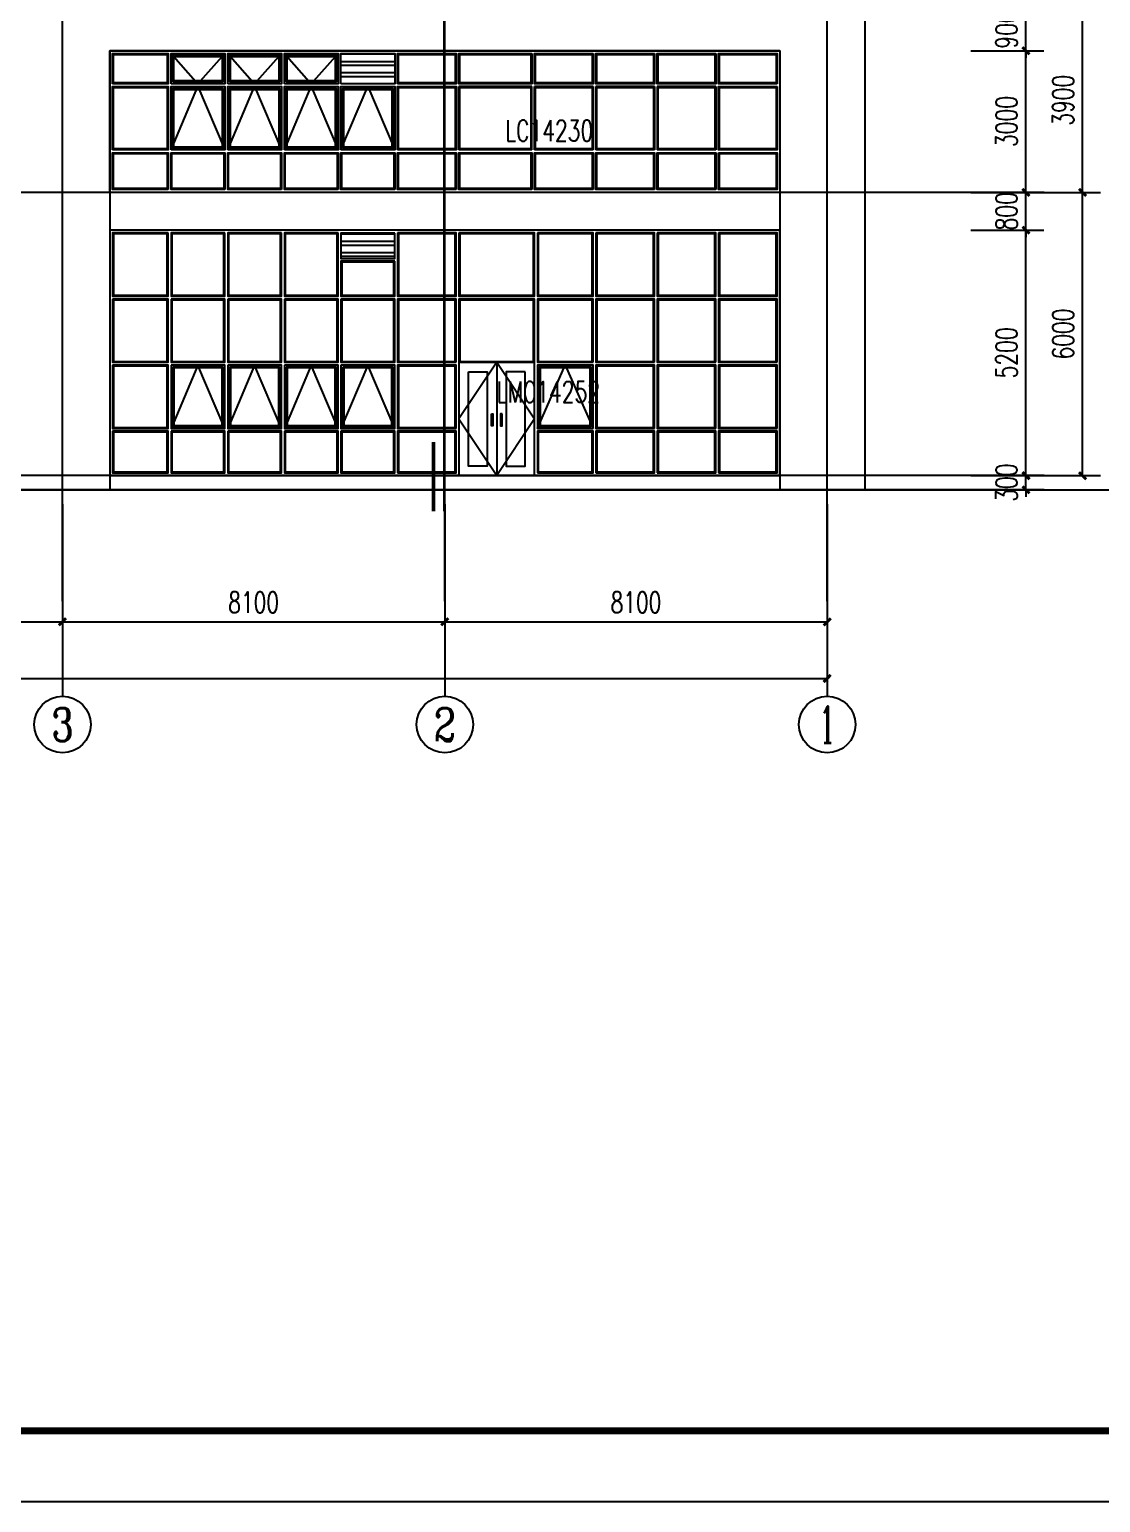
# Model space of a CAD drawing. Extents: x 1738711 to 2346805, y 1189731 to 2516152.
# Drawn here: x 2222672 to 2245363, y 1949090 to 1980289 of the extents above; entities that cross this region are included whole.
import ezdxf
from ezdxf.enums import TextEntityAlignment as Align

# ---------------------------------------------------------------- set-up
doc = ezdxf.new("R2010")
doc.units = 0
doc.header["$LTSCALE"] = 1000
doc.header["$MEASUREMENT"] = 0
doc.linetypes.add('复件 140224通州运河二期售楼部条件图_t3$0$X-ME SHAFT SH$0$X-B2$0$WATER_LINE', pattern=[0])
for name, color, linetype in [('2', 41, 'Continuous'), ('AXIS', 3, 'Continuous'), ('AXIS_TEXT', 7, 'Continuous'), ('DIM_IDEN', 3, 'Continuous'), ('DOTE', 1, 'Continuous'), ('PUB_DIM', 3, 'Continuous'), ('TK', 4, 'Continuous'), ('WINDOW', 144, 'Continuous'), ('WINDOW_TEXT', 7, 'Continuous'), ('切线', 35, 'Continuous'), ('看线', 8, 'Continuous')]:
    doc.layers.add(name, color=color, linetype=linetype)
doc.styles.add('_TCH_AXIS', font='COMPLEX', dxfattribs={"bigfont": 'GBCBIG'})
doc.styles.add('_TCH_DIM_T3', font='SIMPLEX', dxfattribs={"width": 0.705882, "bigfont": 'GBCBIG'})
doc.styles.add('_TCH_WINDOW', font='SIMPLEX', dxfattribs={"height": 3.5, "bigfont": 'GBCBIG'})
doc.styles.add('COMPLEX', font='COMPLEX')
doc.styles.add('宋体', font='SIMSUN.TTF', dxfattribs={"width": 0.75})
doc.dimstyles.new('_TCH_ARCH&&150', dxfattribs={"dimtxt": 446.25, "dimasz": 150, "dimexe": 375, "dimexo": 450, "dimgap": 189.375, "dimtad": 1, "dimdec": 0, "dimzin": 0, "dimdsep": 46, "dimtxsty": '_TCH_DIM_T3', "dimblk": 'ARCHTICK', "dimcen": 0.09, "dimclrt": 7, "dimazin": 2, "dimtfac": 1, "dimtdec": 0, "dimtix": 1, "dimtmove": 2, "dimatfit": 3, "dimfxl": 1, "dimtolj": 1, "dimtzin": 0, "dimarcsym": 0})

# ---------------------------------------------------------------- blocks, each defined once
blk = doc.blocks.new('hertaherherhre')
at = {"layer": '看线'}
h = blk.add_hatch(dxfattribs=at)
h.set_pattern_fill('ANSI32', color=256, scale=50, angle=135, style=0)
h.set_pattern_definition([(180, (0, 0), (-1e-14, -238.125), []), (180, (-79.38, 79.38), (-1e-14, -238.125), [])])
h.paths.add_polyline_path([(1960801, 1276018), (1960801, 1276658), (1961941, 1276658), (1961941, 1276018)])
at = {"layer": 'WINDOW', "linetype": '复件 140224通州运河二期售楼部条件图_t3$0$X-ME SHAFT SH$0$X-B2$0$WATER_LINE'}
for p, q in [((1963301, 1274618), (1963301, 1275958)), ((1964841, 1275958), (1963301, 1275958)), ((1964841, 1274618), (1964841, 1275958)), ((1966141, 1275958), (1964901, 1275958)), ((1964901, 1274618), (1964901, 1275958)), ((1966141, 1275958), (1966141, 1274618)), ((1967441, 1275958), (1966201, 1275958)), ((1966201, 1275958), (1966201, 1274618)), ((1967441, 1275958), (1967441, 1274618)), ((1968741, 1275958), (1967501, 1275958)), ((1967501, 1275958), (1967501, 1274618)), ((1968741, 1275958), (1968741, 1274618)), ((1964841, 1274618), (1963301, 1274618)), ((1966141, 1274618), (1964901, 1274618)), ((1967441, 1274618), (1966201, 1274618)), ((1968741, 1274618), (1967501, 1274618))]:
    blk.add_line(p, q, dxfattribs=at)
at = {"layer": 'WINDOW', "color": 4, "linetype": '复件 140224通州运河二期售楼部条件图_t3$0$X-ME SHAFT SH$0$X-B2$0$WATER_LINE'}
blk.add_lwpolyline([(1970101, 1273718), (1955901, 1273718), (1955901, 1276718), (1970101, 1276718)], close=True, dxfattribs=at)
at = {"layer": 'WINDOW', "linetype": '复件 140224通州运河二期售楼部条件图_t3$0$X-ME SHAFT SH$0$X-B2$0$WATER_LINE'}
for points in [[(1955961, 1276018), (1955961, 1276658), (1957141, 1276658), (1957141, 1276018), (1955961, 1276018)], [(1957201, 1276018), (1957201, 1276658), (1958341, 1276658), (1958341, 1276018), (1957201, 1276018)], [(1958401, 1276018), (1958401, 1276658), (1959541, 1276658), (1959541, 1276018), (1958401, 1276018)], [(1959601, 1276018), (1959601, 1276658), (1960741, 1276658), (1960741, 1276018), (1959601, 1276018)], [(1960801, 1276018), (1960801, 1276658), (1961941, 1276658), (1961941, 1276018), (1960801, 1276018)], [(1962001, 1276018), (1962001, 1276658), (1963241, 1276658), (1963241, 1276018), (1962001, 1276018)], [(1964841, 1276658), (1964841, 1276018), (1963301, 1276018), (1963301, 1276658), (1964841, 1276658)], [(1966141, 1276658), (1966141, 1276018), (1964901, 1276018), (1964901, 1276658), (1966141, 1276658)], [(1967441, 1276658), (1967441, 1276018), (1966201, 1276018), (1966201, 1276658), (1967441, 1276658)], [(1968741, 1276658), (1968741, 1276018), (1967501, 1276018), (1967501, 1276658), (1968741, 1276658)], [(1970041, 1276018), (1968801, 1276018), (1968801, 1276658), (1970041, 1276658), (1970041, 1276018)], [(1955961, 1274618), (1955961, 1275958), (1957141, 1275958), (1957141, 1274618), (1955961, 1274618)], [(1957201, 1274618), (1957201, 1275958), (1958341, 1275958), (1958341, 1274618), (1957201, 1274618)], [(1958401, 1274618), (1958401, 1275958), (1959541, 1275958), (1959541, 1274618), (1958401, 1274618)], [(1959601, 1274618), (1959601, 1275958), (1960741, 1275958), (1960741, 1274618), (1959601, 1274618)], [(1960801, 1274618), (1960801, 1275958), (1961941, 1275958), (1961941, 1274618), (1960801, 1274618)], [(1962001, 1274618), (1962001, 1275958), (1963241, 1275958), (1963241, 1274618), (1962001, 1274618)], [(1970041, 1275958), (1970041, 1274618), (1968801, 1274618), (1968801, 1275958), (1970041, 1275958)], [(1957141, 1273778), (1955961, 1273778), (1955961, 1274558), (1957141, 1274558), (1957141, 1273778)], [(1958341, 1273778), (1957201, 1273778), (1957201, 1274558), (1958341, 1274558), (1958341, 1273778)], [(1959541, 1273778), (1958401, 1273778), (1958401, 1274558), (1959541, 1274558), (1959541, 1273778)], [(1960741, 1273778), (1959601, 1273778), (1959601, 1274558), (1960741, 1274558), (1960741, 1273778)], [(1961941, 1273778), (1960801, 1273778), (1960801, 1274558), (1961941, 1274558), (1961941, 1273778)], [(1963241, 1273778), (1962001, 1273778), (1962001, 1274558), (1963241, 1274558), (1963241, 1273778)], [(1964841, 1273778), (1963301, 1273778), (1963301, 1274558), (1964841, 1274558), (1964841, 1273778)], [(1966141, 1273778), (1964901, 1273778), (1964901, 1274558), (1966141, 1274558), (1966141, 1273778)], [(1967441, 1273778), (1966201, 1273778), (1966201, 1274558), (1967441, 1274558), (1967441, 1273778)], [(1968741, 1273778), (1967501, 1273778), (1967501, 1274558), (1968741, 1274558), (1968741, 1273778)], [(1968801, 1274558), (1970041, 1274558), (1970041, 1273778), (1968801, 1273778), (1968801, 1274558)]]:
    blk.add_lwpolyline(points, dxfattribs=at)
for points in [[(1955981, 1276038), (1955981, 1276638), (1957121, 1276638), (1957121, 1276038)], [(1957241, 1276058), (1957241, 1276618), (1958301, 1276618), (1958301, 1276058)], [(1957261, 1276078), (1957261, 1276598), (1958281, 1276598), (1958281, 1276078)], [(1958441, 1276058), (1958441, 1276618), (1959501, 1276618), (1959501, 1276058)], [(1958461, 1276078), (1958461, 1276598), (1959481, 1276598), (1959481, 1276078)], [(1959641, 1276058), (1959641, 1276618), (1960701, 1276618), (1960701, 1276058)], [(1959661, 1276078), (1959661, 1276598), (1960681, 1276598), (1960681, 1276078)], [(1962021, 1276038), (1962021, 1276638), (1963221, 1276638), (1963221, 1276038)], [(1963321, 1276638), (1964821, 1276638), (1964821, 1276038), (1963321, 1276038)], [(1966121, 1276638), (1966121, 1276038), (1964921, 1276038), (1964921, 1276638)], [(1967421, 1276638), (1967421, 1276038), (1966221, 1276038), (1966221, 1276638)], [(1968721, 1276638), (1968721, 1276038), (1967521, 1276038), (1967521, 1276638)], [(1970021, 1276038), (1968821, 1276038), (1968821, 1276638), (1970021, 1276638)], [(1955981, 1274638), (1955981, 1275938), (1957121, 1275938), (1957121, 1274638)], [(1957241, 1274658), (1957241, 1275918), (1958301, 1275918), (1958301, 1274658)], [(1957261, 1274678), (1957261, 1275898), (1958281, 1275898), (1958281, 1274678)], [(1958441, 1274658), (1958441, 1275918), (1959501, 1275918), (1959501, 1274658)], [(1958461, 1274678), (1958461, 1275898), (1959481, 1275898), (1959481, 1274678)], [(1959641, 1274658), (1959641, 1275918), (1960701, 1275918), (1960701, 1274658)], [(1959661, 1274678), (1959661, 1275898), (1960681, 1275898), (1960681, 1274678)], [(1960841, 1274658), (1960841, 1275918), (1961901, 1275918), (1961901, 1274658)], [(1960861, 1274678), (1960861, 1275898), (1961881, 1275898), (1961881, 1274678)], [(1962021, 1274638), (1962021, 1275938), (1963221, 1275938), (1963221, 1274638)], [(1963321, 1275938), (1964821, 1275938), (1964821, 1274638), (1963321, 1274638)], [(1964921, 1275938), (1966121, 1275938), (1966121, 1274638), (1964921, 1274638)], [(1966221, 1275938), (1967421, 1275938), (1967421, 1274638), (1966221, 1274638)], [(1967521, 1275938), (1968721, 1275938), (1968721, 1274638), (1967521, 1274638)], [(1970021, 1275938), (1970021, 1274638), (1968821, 1274638), (1968821, 1275938)], [(1957121, 1273798), (1955981, 1273798), (1955981, 1274538), (1957121, 1274538)], [(1958321, 1273798), (1957221, 1273798), (1957221, 1274538), (1958321, 1274538)], [(1959521, 1273798), (1958421, 1273798), (1958421, 1274538), (1959521, 1274538)], [(1960721, 1273798), (1959621, 1273798), (1959621, 1274538), (1960721, 1274538)], [(1961921, 1273798), (1960821, 1273798), (1960821, 1274538), (1961921, 1274538)], [(1963221, 1273798), (1962021, 1273798), (1962021, 1274538), (1963221, 1274538)], [(1964821, 1273798), (1963321, 1273798), (1963321, 1274538), (1964821, 1274538)], [(1966121, 1273798), (1964921, 1273798), (1964921, 1274538), (1966121, 1274538)], [(1967421, 1273798), (1966221, 1273798), (1966221, 1274538), (1967421, 1274538)], [(1968721, 1273798), (1967521, 1273798), (1967521, 1274538), (1968721, 1274538)], [(1968821, 1274538), (1970021, 1274538), (1970021, 1273798), (1968821, 1273798)]]:
    blk.add_lwpolyline(points, close=True, dxfattribs=at)
at = {"layer": '看线'}
for points in [[(1957201, 1276658), (1957771, 1276018), (1958341, 1276658)], [(1958401, 1276658), (1958971, 1276018), (1959541, 1276658)], [(1959601, 1276658), (1960171, 1276018), (1960741, 1276658)], [(1957201, 1274618), (1957771, 1275958), (1958341, 1274618)], [(1958401, 1274618), (1958971, 1275958), (1959541, 1274618)], [(1959601, 1274618), (1960171, 1275958), (1960741, 1274618)], [(1960801, 1274618), (1961371, 1275958), (1961941, 1274618)]]:
    blk.add_lwpolyline(points, dxfattribs=at)
blk = doc.blocks.new('jntearhrehreh')
at = {"layer": '看线'}
h = blk.add_hatch(dxfattribs=at)
h.set_pattern_fill('ANSI32', color=256, scale=50, angle=135, style=0)
h.set_pattern_definition([(180, (0, 0), (-1e-14, -238.125), []), (180, (-79.38, 79.38), (-1e-14, -238.125), [])])
h.paths.add_polyline_path([(2008780, 1327050), (2007640, 1327050), (2007640, 1326514), (2008780, 1326514)])
at = {"layer": 'WINDOW', "linetype": '复件 140224通州运河二期售楼部条件图_t3$0$X-ME SHAFT SH$0$X-B2$0$WATER_LINE'}
blk.add_line((2010940, 1324314), (2010940, 1321914), dxfattribs=at)
at = {"layer": 'WINDOW', "color": 4, "linetype": '复件 140224通州运河二期售楼部条件图_t3$0$X-ME SHAFT SH$0$X-B2$0$WATER_LINE'}
blk.add_lwpolyline([(2016940, 1327114), (2002740, 1327114), (2002740, 1321914), (2016940, 1321914)], close=True, dxfattribs=at)
at = {"layer": 'WINDOW', "linetype": '复件 140224通州运河二期售楼部条件图_t3$0$X-ME SHAFT SH$0$X-B2$0$WATER_LINE'}
for points in [[(2003980, 1327054), (2002800, 1327054), (2002800, 1325714), (2003980, 1325714), (2003980, 1327054)], [(2005180, 1327054), (2004040, 1327054), (2004040, 1325714), (2005180, 1325714), (2005180, 1327054)], [(2006380, 1327054), (2005240, 1327054), (2005240, 1325714), (2006380, 1325714), (2006380, 1327054)], [(2007580, 1327054), (2006440, 1327054), (2006440, 1325714), (2007580, 1325714), (2007580, 1327054)], [(2008780, 1327050), (2007640, 1327050), (2007640, 1326514), (2008780, 1326514), (2008780, 1327050)], [(2008840, 1327054), (2008840, 1325714), (2010080, 1325714), (2010080, 1327054), (2008840, 1327054)], [(2010140, 1327054), (2010140, 1325714), (2011740, 1325714), (2011740, 1327054), (2010140, 1327054)], [(2011800, 1327054), (2011800, 1325714), (2012980, 1325714), (2012980, 1327054), (2011800, 1327054)], [(2013040, 1327054), (2013040, 1325714), (2014280, 1325714), (2014280, 1327054), (2013040, 1327054)], [(2014340, 1327054), (2014340, 1325714), (2015580, 1325714), (2015580, 1327054), (2014340, 1327054)], [(2015640, 1327054), (2015640, 1325714), (2016880, 1325714), (2016880, 1327054), (2015640, 1327054)], [(2008780, 1326454), (2007640, 1326454), (2007640, 1325714), (2008780, 1325714), (2008780, 1326454)], [(2002800, 1325654), (2002800, 1324314), (2003980, 1324314), (2003980, 1325654), (2002800, 1325654)], [(2004040, 1325654), (2004040, 1324314), (2005180, 1324314), (2005180, 1325654), (2004040, 1325654)], [(2005240, 1325654), (2005240, 1324314), (2006380, 1324314), (2006380, 1325654), (2005240, 1325654)], [(2006440, 1325654), (2006440, 1324314), (2007580, 1324314), (2007580, 1325654), (2006440, 1325654)], [(2007640, 1325654), (2007640, 1324314), (2008780, 1324314), (2008780, 1325654), (2007640, 1325654)], [(2010080, 1324314), (2010080, 1325654), (2008840, 1325654), (2008840, 1324314), (2010080, 1324314)], [(2011740, 1324314), (2011740, 1325654), (2010140, 1325654), (2010140, 1324314), (2011740, 1324314)], [(2012980, 1324314), (2012980, 1325654), (2011800, 1325654), (2011800, 1324314), (2012980, 1324314)], [(2014280, 1324314), (2014280, 1325654), (2013040, 1325654), (2013040, 1324314), (2014280, 1324314)], [(2015580, 1324314), (2015580, 1325654), (2014340, 1325654), (2014340, 1324314), (2015580, 1324314)], [(2016880, 1324314), (2016880, 1325654), (2015640, 1325654), (2015640, 1324314), (2016880, 1324314)], [(2002800, 1324254), (2002800, 1322914), (2003980, 1322914), (2003980, 1324254), (2002800, 1324254)], [(2004040, 1324254), (2004040, 1322914), (2005180, 1322914), (2005180, 1324254), (2004040, 1324254)], [(2005240, 1324254), (2005240, 1322914), (2006380, 1322914), (2006380, 1324254), (2005240, 1324254)], [(2006440, 1324254), (2006440, 1322914), (2007580, 1322914), (2007580, 1324254), (2006440, 1324254)], [(2007640, 1324254), (2007640, 1322914), (2008780, 1322914), (2008780, 1324254), (2007640, 1324254)], [(2010080, 1322914), (2010080, 1324254), (2008840, 1324254), (2008840, 1322914), (2010080, 1322914)], [(2012980, 1322914), (2012980, 1324254), (2011800, 1324254), (2011800, 1322914), (2012980, 1322914)], [(2014280, 1322914), (2014280, 1324254), (2013040, 1324254), (2013040, 1322914), (2014280, 1322914)], [(2015580, 1322914), (2015580, 1324254), (2014340, 1324254), (2014340, 1322914), (2015580, 1322914)], [(2016880, 1322914), (2016880, 1324254), (2015640, 1324254), (2015640, 1322914), (2016880, 1322914)], [(2002800, 1322854), (2002800, 1321974), (2003980, 1321974), (2003980, 1322854), (2002800, 1322854)], [(2004040, 1322854), (2004040, 1321974), (2005180, 1321974), (2005180, 1322854), (2004040, 1322854)], [(2005240, 1322854), (2005240, 1321974), (2006380, 1321974), (2006380, 1322854), (2005240, 1322854)], [(2006440, 1322854), (2006440, 1321974), (2007580, 1321974), (2007580, 1322854), (2006440, 1322854)], [(2007640, 1322854), (2007640, 1321974), (2008780, 1321974), (2008780, 1322854), (2007640, 1322854)], [(2008840, 1321974), (2010080, 1321974), (2010080, 1322854), (2008840, 1322854), (2008840, 1321974)], [(2011800, 1321974), (2012980, 1321974), (2012980, 1322854), (2011800, 1322854), (2011800, 1321974)], [(2013040, 1321974), (2014280, 1321974), (2014280, 1322854), (2013040, 1322854), (2013040, 1321974)], [(2014340, 1321974), (2015580, 1321974), (2015580, 1322854), (2014340, 1322854), (2014340, 1321974)], [(2015640, 1321974), (2016880, 1321974), (2016880, 1322854), (2015640, 1322854), (2015640, 1321974)]]:
    blk.add_lwpolyline(points, dxfattribs=at)
for points in [[(2003960, 1327034), (2002820, 1327034), (2002820, 1325734), (2003960, 1325734)], [(2005160, 1327034), (2004060, 1327034), (2004060, 1325734), (2005160, 1325734)], [(2006360, 1327034), (2005260, 1327034), (2005260, 1325734), (2006360, 1325734)], [(2007560, 1327034), (2006460, 1327034), (2006460, 1325734), (2007560, 1325734)], [(2008860, 1327034), (2008860, 1325734), (2010060, 1325734), (2010060, 1327034)], [(2010160, 1327034), (2010160, 1325734), (2011720, 1325734), (2011720, 1327034)], [(2011820, 1327034), (2011820, 1325734), (2012960, 1325734), (2012960, 1327034)], [(2013060, 1327034), (2013060, 1325734), (2014260, 1325734), (2014260, 1327034)], [(2014360, 1327034), (2014360, 1325734), (2015560, 1325734), (2015560, 1327034)], [(2015660, 1327034), (2015660, 1325734), (2016860, 1325734), (2016860, 1327034)], [(2008760, 1326434), (2007660, 1326434), (2007660, 1325734), (2008760, 1325734)], [(2002820, 1325634), (2002820, 1324334), (2003960, 1324334), (2003960, 1325634)], [(2004060, 1325634), (2004060, 1324334), (2005160, 1324334), (2005160, 1325634)], [(2005260, 1325634), (2005260, 1324334), (2006360, 1324334), (2006360, 1325634)], [(2006460, 1325634), (2006460, 1324334), (2007560, 1324334), (2007560, 1325634)], [(2007660, 1325634), (2007660, 1324334), (2008760, 1324334), (2008760, 1325634)], [(2010060, 1324334), (2010060, 1325634), (2008860, 1325634), (2008860, 1324334)], [(2011720, 1324334), (2011720, 1325634), (2010160, 1325634), (2010160, 1324334)], [(2012960, 1324334), (2012960, 1325634), (2011820, 1325634), (2011820, 1324334)], [(2014260, 1324334), (2014260, 1325634), (2013060, 1325634), (2013060, 1324334)], [(2015560, 1324334), (2015560, 1325634), (2014360, 1325634), (2014360, 1324334)], [(2016860, 1324334), (2016860, 1325634), (2015660, 1325634), (2015660, 1324334)], [(2002820, 1324234), (2002820, 1322934), (2003960, 1322934), (2003960, 1324234)], [(2004080, 1324214), (2004080, 1322954), (2005140, 1322954), (2005140, 1324214)], [(2004100, 1324194), (2004100, 1322974), (2005120, 1322974), (2005120, 1324194)], [(2005280, 1324214), (2005280, 1322954), (2006340, 1322954), (2006340, 1324214)], [(2005300, 1324194), (2005300, 1322974), (2006320, 1322974), (2006320, 1324194)], [(2006480, 1324214), (2006480, 1322954), (2007540, 1322954), (2007540, 1324214)], [(2006500, 1324194), (2006500, 1322974), (2007520, 1322974), (2007520, 1324194)], [(2007680, 1324214), (2007680, 1322954), (2008740, 1322954), (2008740, 1324214)], [(2007700, 1324194), (2007700, 1322974), (2008720, 1322974), (2008720, 1324194)], [(2010060, 1322934), (2010060, 1324234), (2008860, 1324234), (2008860, 1322934)], [(2010140, 1321914), (2011740, 1321914), (2011740, 1324314), (2010140, 1324314)], [(2010340, 1324114), (2010740, 1324114), (2010740, 1322114), (2010340, 1322114)], [(2011540, 1324114), (2011140, 1324114), (2011140, 1322114), (2011540, 1322114)], [(2012940, 1322954), (2012940, 1324214), (2011840, 1324214), (2011840, 1322954)], [(2012920, 1322974), (2012920, 1324194), (2011860, 1324194), (2011860, 1322974)], [(2014260, 1322934), (2014260, 1324234), (2013060, 1324234), (2013060, 1322934)], [(2015560, 1322934), (2015560, 1324234), (2014360, 1324234), (2014360, 1322934)], [(2016860, 1322934), (2016860, 1324234), (2015660, 1324234), (2015660, 1322934)], [(2002820, 1322834), (2002820, 1321994), (2003960, 1321994), (2003960, 1322834)], [(2004060, 1322834), (2004060, 1321994), (2005160, 1321994), (2005160, 1322834)], [(2005260, 1322834), (2005260, 1321994), (2006360, 1321994), (2006360, 1322834)], [(2006460, 1322834), (2006460, 1321994), (2007560, 1321994), (2007560, 1322834)], [(2007660, 1322834), (2007660, 1321994), (2008760, 1321994), (2008760, 1322834)], [(2008860, 1321994), (2010060, 1321994), (2010060, 1322834), (2008860, 1322834)], [(2011820, 1321994), (2012960, 1321994), (2012960, 1322834), (2011820, 1322834)], [(2013060, 1321994), (2014260, 1321994), (2014260, 1322834), (2013060, 1322834)], [(2014360, 1321994), (2015560, 1321994), (2015560, 1322834), (2014360, 1322834)], [(2015660, 1321994), (2016860, 1321994), (2016860, 1322834), (2015660, 1322834)]]:
    blk.add_lwpolyline(points, close=True, dxfattribs=at)
at = {"layer": '看线'}
for points in [[(2005180, 1322914), (2004610, 1324254), (2004040, 1322914)], [(2006380, 1322914), (2005810, 1324254), (2005240, 1322914)], [(2007580, 1322914), (2007010, 1324254), (2006440, 1322914)], [(2008780, 1322914), (2008210, 1324254), (2007640, 1322914)], [(2010940, 1324314), (2010140, 1323114), (2010940, 1321914)], [(2010940, 1324314), (2011740, 1323114), (2010940, 1321914)], [(2011800, 1322914), (2012390, 1324254), (2012980, 1322914)]]:
    blk.add_lwpolyline(points, dxfattribs=at)
for points in [[(2010827, 1323225), (2010859, 1323225), (2010859, 1322968), (2010827, 1322968)], [(2011053, 1323225), (2011021, 1323225), (2011021, 1322968), (2011053, 1322968)]]:
    blk.add_lwpolyline(points, close=True, dxfattribs=at)
blk = doc.blocks.new('hjashrtahreahe')
at = {"layer": 'TK', "color": 7, "const_width": 25}
blk.add_lwpolyline([(0, 59400), (84100, 59400), (84100, 0), (0, 0)], close=True, dxfattribs=at)
at = {"layer": 'TK', "color": 3, "const_width": 100}
blk.add_lwpolyline([(2500, 1000), (2500, 58400), (83100, 58400), (83100, 1000)], close=True, dxfattribs=at)
at = {"layer": 'TK', "style": '宋体', "width": 0.75}
for tag, height, p in [('项目负责人', 350, (6003, 57089)), ('专业负责人', 350, (6003, 56224)), ('设计人', 350, (6003, 55419)), ('版号1', 250, (77304, 22193)), ('时间1', 250, (82405, 22193)), ('版号2', 250, (77304, 21593)), ('时间2', 250, (82405, 21593)), ('版号3', 250, (77304, 20993)), ('时间3', 250, (82405, 20993)), ('建筑会签', 0.0001, (78978, 2403)), ('电气会签', 0.0001, (82128, 2403)), ('结构会签', 0.0001, (78978, 1803)), ('暖通会签', 0.0001, (82128, 1803)), ('给排水会签', 0.0001, (78978, 1250)), ('智能化会签', 0.0001, (82128, 1250))]:
    blk.add_attdef(tag, text='', height=height, dxfattribs=at).set_placement(p, align=Align.CENTER)
for tag, p in [('合作设计单位', (80816, 48986)), ('版号说明1', (79854, 22318)), ('版号说明2', (79854, 21718)), ('版号说明3', (79854, 21118)), ('浙江绿储科技有限公司', (80545, 16036)), ('百兆瓦级集中式熔盐储能关键', (80545, 14953)), ('设备研发及制造基地项目', (80545, 14603)), ('1#研发楼', (80545, 13636)), ('图名', (80545, 12436)), ('工程编号', (78978, 11461)), ('子项编号', (82128, 11461)), ('建筑', (78978, 10711)), ('图号', (82128, 10711)), ('施工图', (78978, 9961)), ('2023.03', (82128, 9961)), ('审定', (79353, 8461)), ('审核', (79353, 7711)), ('工程负责', (79353, 6961)), ('专业负责', (79353, 6211)), ('设计', (79353, 5461)), ('制图', (79353, 4711)), ('校对', (79353, 3961))]:
    blk.add_attdef(tag, text='', height=250, dxfattribs=at).set_placement(p, align=Align.MIDDLE_CENTER)
blk = doc.blocks.new('_ArchTick')
at = {"color": 0, "linetype": 'ByBlock', "const_width": 0.4}
blk.add_lwpolyline([(-0.5, -0.5), (0.5, 0.5)], dxfattribs=at)
blk = doc.blocks.new('*D3116')
at = {"layer": 'Defpoints', "color": 0, "transparency": 16777216}
for p in [(2242164, 1970839), (2243784, 1970839), (2242164, 1970539)]:
    blk.add_point(p, dxfattribs=at)
at = {"layer": 'PUB_DIM', "color": 0, "lineweight": -2, "transparency": 16777216}
for p, q in [((2242614, 1970839), (2244159, 1970839)), ((2243784, 1970839), (2243784, 1970989)), ((2243784, 1970539), (2243784, 1970839)), ((2242614, 1970539), (2244159, 1970539)), ((2243784, 1970539), (2243784, 1970389))]:
    blk.add_line(p, q, dxfattribs=at)
at = {"layer": 'PUB_DIM', "color": 0, "lineweight": -2, "transparency": 16777216, "xscale": 150, "yscale": 150, "zscale": 150}
for p, rotation in [((2243784, 1970839), 270), ((2243784, 1970539), 90)]:
    blk.add_blockref('_ArchTick', p, dxfattribs=dict(at, rotation=rotation))
at = {"layer": 'PUB_DIM', "color": 7, "transparency": 16777216, "insert": (2243371, 1970689), "char_height": 446.2, "attachment_point": 5, "rotation": 90, "style": '_TCH_DIM_T3'}
blk.add_mtext('\\A1;300', dxfattribs=at)
blk = doc.blocks.new('*D3117')
at = {"layer": 'Defpoints', "color": 0, "transparency": 16777216}
for p in [(2242164, 1976039), (2243784, 1976039), (2242164, 1970839)]:
    blk.add_point(p, dxfattribs=at)
at = {"layer": 'PUB_DIM', "color": 0, "lineweight": -2, "transparency": 16777216}
for p, q in [((2242614, 1976039), (2244159, 1976039)), ((2243784, 1970839), (2243784, 1976039)), ((2242614, 1970839), (2244159, 1970839))]:
    blk.add_line(p, q, dxfattribs=at)
at = {"layer": 'PUB_DIM', "color": 0, "lineweight": -2, "transparency": 16777216, "xscale": 150, "yscale": 150, "zscale": 150}
for p, rotation in [((2243784, 1976039), 90), ((2243784, 1970839), 270)]:
    blk.add_blockref('_ArchTick', p, dxfattribs=dict(at, rotation=rotation))
at = {"layer": 'PUB_DIM', "color": 7, "transparency": 16777216, "insert": (2243371, 1973439), "char_height": 446.2, "attachment_point": 5, "rotation": 90, "style": '_TCH_DIM_T3'}
blk.add_mtext('\\A1;5200', dxfattribs=at)
blk = doc.blocks.new('*D3118')
at = {"layer": 'Defpoints', "color": 0, "transparency": 16777216}
for p in [(2242164, 1976839), (2243784, 1976839), (2242164, 1976039)]:
    blk.add_point(p, dxfattribs=at)
at = {"layer": 'PUB_DIM', "color": 0, "lineweight": -2, "transparency": 16777216}
for p, q in [((2242614, 1976839), (2244159, 1976839)), ((2243784, 1976839), (2243784, 1976989)), ((2243784, 1976039), (2243784, 1976839)), ((2242614, 1976039), (2244159, 1976039)), ((2243784, 1976039), (2243784, 1975889))]:
    blk.add_line(p, q, dxfattribs=at)
at = {"layer": 'PUB_DIM', "color": 0, "lineweight": -2, "transparency": 16777216, "xscale": 150, "yscale": 150, "zscale": 150}
for p, rotation in [((2243784, 1976839), 270), ((2243784, 1976039), 90)]:
    blk.add_blockref('_ArchTick', p, dxfattribs=dict(at, rotation=rotation))
at = {"layer": 'PUB_DIM', "color": 7, "transparency": 16777216, "insert": (2243371, 1976439), "char_height": 446.2, "attachment_point": 5, "rotation": 90, "style": '_TCH_DIM_T3'}
blk.add_mtext('\\A1;800', dxfattribs=at)
blk = doc.blocks.new('*D3119')
at = {"layer": 'Defpoints', "color": 0, "transparency": 16777216}
for p in [(2242164, 1979839), (2243784, 1979839), (2242164, 1976839)]:
    blk.add_point(p, dxfattribs=at)
at = {"layer": 'PUB_DIM', "color": 0, "lineweight": -2, "transparency": 16777216}
for p, q in [((2242614, 1979839), (2244159, 1979839)), ((2243784, 1976839), (2243784, 1979839)), ((2242614, 1976839), (2244159, 1976839))]:
    blk.add_line(p, q, dxfattribs=at)
at = {"layer": 'PUB_DIM', "color": 0, "lineweight": -2, "transparency": 16777216, "xscale": 150, "yscale": 150, "zscale": 150}
for p, rotation in [((2243784, 1979839), 90), ((2243784, 1976839), 270)]:
    blk.add_blockref('_ArchTick', p, dxfattribs=dict(at, rotation=rotation))
at = {"layer": 'PUB_DIM', "color": 7, "transparency": 16777216, "insert": (2243371, 1978339), "char_height": 446.2, "attachment_point": 5, "rotation": 90, "style": '_TCH_DIM_T3'}
blk.add_mtext('\\A1;3000', dxfattribs=at)
blk = doc.blocks.new('*D3120')
at = {"layer": 'Defpoints', "color": 0, "transparency": 16777216}
for p in [(2242164, 1980739), (2243784, 1980739), (2242164, 1979839)]:
    blk.add_point(p, dxfattribs=at)
at = {"layer": 'PUB_DIM', "color": 0, "lineweight": -2, "transparency": 16777216}
for p, q in [((2243784, 1980739), (2243784, 1980889)), ((2242614, 1980739), (2244159, 1980739)), ((2243784, 1979839), (2243784, 1980739)), ((2242614, 1979839), (2244159, 1979839)), ((2243784, 1979839), (2243784, 1979689))]:
    blk.add_line(p, q, dxfattribs=at)
at = {"layer": 'PUB_DIM', "color": 0, "lineweight": -2, "transparency": 16777216, "xscale": 150, "yscale": 150, "zscale": 150}
for p, rotation in [((2243784, 1980739), 270), ((2243784, 1979839), 90)]:
    blk.add_blockref('_ArchTick', p, dxfattribs=dict(at, rotation=rotation))
at = {"layer": 'PUB_DIM', "color": 7, "transparency": 16777216, "insert": (2243371, 1980289), "char_height": 446.2, "attachment_point": 5, "rotation": 90, "style": '_TCH_DIM_T3'}
blk.add_mtext('\\A1;900', dxfattribs=at)
blk = doc.blocks.new('*D3526')
at = {"layer": 'Defpoints', "color": 0, "transparency": 16777216}
for p in [(2243364, 1976839), (2244984, 1976839), (2243364, 1970839)]:
    blk.add_point(p, dxfattribs=at)
at = {"layer": 'PUB_DIM', "color": 0, "lineweight": -2, "transparency": 16777216}
for p, q in [((2243814, 1976839), (2245359, 1976839)), ((2244984, 1970839), (2244984, 1976839)), ((2243814, 1970839), (2245359, 1970839))]:
    blk.add_line(p, q, dxfattribs=at)
at = {"layer": 'PUB_DIM', "color": 0, "lineweight": -2, "transparency": 16777216, "xscale": 150, "yscale": 150, "zscale": 150}
for p, rotation in [((2244984, 1976839), 90), ((2244984, 1970839), 270)]:
    blk.add_blockref('_ArchTick', p, dxfattribs=dict(at, rotation=rotation))
at = {"layer": 'PUB_DIM', "color": 7, "transparency": 16777216, "insert": (2244571, 1973839), "char_height": 446.2, "attachment_point": 5, "rotation": 90, "style": '_TCH_DIM_T3'}
blk.add_mtext('\\A1;6000', dxfattribs=at)
blk = doc.blocks.new('*D3527')
at = {"layer": 'Defpoints', "color": 0, "transparency": 16777216}
for p in [(2243364, 1980739), (2244984, 1980739), (2243364, 1976839)]:
    blk.add_point(p, dxfattribs=at)
at = {"layer": 'PUB_DIM', "color": 0, "lineweight": -2, "transparency": 16777216}
for p, q in [((2243814, 1980739), (2245359, 1980739)), ((2244984, 1976839), (2244984, 1980739)), ((2243814, 1976839), (2245359, 1976839))]:
    blk.add_line(p, q, dxfattribs=at)
at = {"layer": 'PUB_DIM', "color": 0, "lineweight": -2, "transparency": 16777216, "xscale": 150, "yscale": 150, "zscale": 150}
for p, rotation in [((2244984, 1980739), 90), ((2244984, 1976839), 270)]:
    blk.add_blockref('_ArchTick', p, dxfattribs=dict(at, rotation=rotation))
at = {"layer": 'PUB_DIM', "color": 7, "transparency": 16777216, "insert": (2244571, 1978789), "char_height": 446.2, "attachment_point": 5, "rotation": 90, "style": '_TCH_DIM_T3'}
blk.add_mtext('\\A1;3900', dxfattribs=at)
blk = doc.blocks.new('*D3538')
at = {"layer": 'Defpoints', "color": 0, "transparency": 16777216}
for p in [(2242164, 2018839), (2246184, 2018839), (2242164, 1970539)]:
    blk.add_point(p, dxfattribs=at)
at = {"layer": 'PUB_DIM', "color": 0, "lineweight": -2, "transparency": 16777216}
for p, q in [((2242614, 2018839), (2246559, 2018839)), ((2246184, 1970539), (2246184, 2018839)), ((2242614, 1970539), (2246559, 1970539))]:
    blk.add_line(p, q, dxfattribs=at)
at = {"layer": 'PUB_DIM', "color": 0, "lineweight": -2, "transparency": 16777216, "xscale": 150, "yscale": 150, "zscale": 150}
for p, rotation in [((2246184, 2018839), 90), ((2246184, 1970539), 270)]:
    blk.add_blockref('_ArchTick', p, dxfattribs=dict(at, rotation=rotation))
at = {"layer": 'PUB_DIM', "color": 7, "transparency": 16777216, "insert": (2245771, 1994689), "char_height": 446.2, "attachment_point": 5, "rotation": 90, "style": '_TCH_DIM_T3'}
blk.add_mtext('\\A1;48300', dxfattribs=at)
blk = doc.blocks.new('*D3552')
at = {"layer": 'AXIS', "color": 0, "lineweight": -2, "transparency": 16777216}
for p, q in [((2231472, 1970089), (2231472, 1967368)), ((2239572, 1970089), (2239572, 1967368)), ((2231472, 1967743), (2239572, 1967743))]:
    blk.add_line(p, q, dxfattribs=at)
at = {"layer": 'Defpoints', "color": 0, "transparency": 16777216}
for p in [(2231472, 1970539), (2239572, 1970539), (2239572, 1967743)]:
    blk.add_point(p, dxfattribs=at)
at = {"layer": 'AXIS', "color": 0, "lineweight": -2, "transparency": 16777216, "xscale": 150, "yscale": 150, "zscale": 150, "rotation": 180}
blk.add_blockref('_ArchTick', (2231472, 1967743), dxfattribs=at)
at = {"layer": 'AXIS', "color": 0, "lineweight": -2, "transparency": 16777216, "xscale": 150, "yscale": 150, "zscale": 150}
blk.add_blockref('_ArchTick', (2239572, 1967743), dxfattribs=at)
at = {"layer": 'AXIS', "color": 7, "transparency": 16777216, "insert": (2235522, 1968155), "char_height": 446.2, "attachment_point": 5, "style": '_TCH_DIM_T3'}
blk.add_mtext('\\A1;8100', dxfattribs=at)
blk = doc.blocks.new('*D3553')
at = {"layer": 'AXIS', "color": 0, "lineweight": -2, "transparency": 16777216}
for p, q in [((2223372, 1970089), (2223372, 1967368)), ((2231472, 1970089), (2231472, 1967368)), ((2223372, 1967743), (2231472, 1967743))]:
    blk.add_line(p, q, dxfattribs=at)
at = {"layer": 'Defpoints', "color": 0, "transparency": 16777216}
for p in [(2223372, 1970539), (2231472, 1970539), (2231472, 1967743)]:
    blk.add_point(p, dxfattribs=at)
at = {"layer": 'AXIS', "color": 0, "lineweight": -2, "transparency": 16777216, "xscale": 150, "yscale": 150, "zscale": 150, "rotation": 180}
blk.add_blockref('_ArchTick', (2223372, 1967743), dxfattribs=at)
at = {"layer": 'AXIS', "color": 0, "lineweight": -2, "transparency": 16777216, "xscale": 150, "yscale": 150, "zscale": 150}
blk.add_blockref('_ArchTick', (2231472, 1967743), dxfattribs=at)
at = {"layer": 'AXIS', "color": 7, "transparency": 16777216, "insert": (2227422, 1968155), "char_height": 446.2, "attachment_point": 5, "style": '_TCH_DIM_T3'}
blk.add_mtext('\\A1;8100', dxfattribs=at)
blk = doc.blocks.new('*D3554')
at = {"layer": 'AXIS', "color": 0, "lineweight": -2, "transparency": 16777216}
for p, q in [((2218872, 1970089), (2218872, 1967368)), ((2223372, 1970089), (2223372, 1967368)), ((2218872, 1967743), (2223372, 1967743))]:
    blk.add_line(p, q, dxfattribs=at)
at = {"layer": 'Defpoints', "color": 0, "transparency": 16777216}
for p in [(2218872, 1970539), (2223372, 1970539), (2223372, 1967743)]:
    blk.add_point(p, dxfattribs=at)
at = {"layer": 'AXIS', "color": 0, "lineweight": -2, "transparency": 16777216, "xscale": 150, "yscale": 150, "zscale": 150, "rotation": 180}
blk.add_blockref('_ArchTick', (2218872, 1967743), dxfattribs=at)
at = {"layer": 'AXIS', "color": 0, "lineweight": -2, "transparency": 16777216, "xscale": 150, "yscale": 150, "zscale": 150}
blk.add_blockref('_ArchTick', (2223372, 1967743), dxfattribs=at)
at = {"layer": 'AXIS', "color": 7, "transparency": 16777216, "insert": (2221122, 1968155), "char_height": 446.2, "attachment_point": 5, "style": '_TCH_DIM_T3'}
blk.add_mtext('\\A1;4500', dxfattribs=at)
blk = doc.blocks.new('*D3562')
at = {"layer": 'AXIS', "color": 0, "lineweight": -2, "transparency": 16777216}
for p, q in [((2162172, 1970089), (2162172, 1966168)), ((2239572, 1970089), (2239572, 1966168)), ((2162172, 1966543), (2239572, 1966543))]:
    blk.add_line(p, q, dxfattribs=at)
at = {"layer": 'Defpoints', "color": 0, "transparency": 16777216}
for p in [(2162172, 1970539), (2239572, 1970539), (2239572, 1966543)]:
    blk.add_point(p, dxfattribs=at)
at = {"layer": 'AXIS', "color": 0, "lineweight": -2, "transparency": 16777216, "xscale": 150, "yscale": 150, "zscale": 150, "rotation": 180}
blk.add_blockref('_ArchTick', (2162172, 1966543), dxfattribs=at)
at = {"layer": 'AXIS', "color": 0, "lineweight": -2, "transparency": 16777216, "xscale": 150, "yscale": 150, "zscale": 150}
blk.add_blockref('_ArchTick', (2239572, 1966543), dxfattribs=at)
at = {"layer": 'AXIS', "color": 7, "transparency": 16777216, "insert": (2200872, 1966955), "char_height": 446.2, "attachment_point": 5, "style": '_TCH_DIM_T3'}
blk.add_mtext('\\A1;77400', dxfattribs=at)
blk = doc.blocks.new('_AXISO')
blk.add_circle((0, 0), 0.5)
at = {"layer": 'AXIS_TEXT', "style": 'COMPLEX', "width": 1.041667}
blk.add_attdef('A', text='', height=0.56, dxfattribs=at).set_placement((-0.25, -0.28), (0.25, -0.28), align=Align.FIT)

msp = doc.modelspace()

# ---------------------------------------------------------------- linework, layer by layer
at = {"layer": '2'}
for p, q in [((2240371.9, 1981639.1), (2240371.9, 1970539.1)), ((2238571.9, 1979839.1), (2224372.3, 1979839.1)), ((2224372.3, 1979839.1), (2224372.3, 1970539.1)), ((2238571.9, 1979839.1), (2238571.9, 1970539.1))]:
    msp.add_line(p, q, dxfattribs=at)
at = {"layer": 'AXIS'}
for p, q in [((2223372.3, 1970232.9), (2223372.3, 1966168)), ((2231472.3, 1970232.9), (2231472.3, 1966168)), ((2239572.3, 1970232.9), (2239572.3, 1966168))]:
    msp.add_line(p, q, dxfattribs=at)
at = {"layer": 'DIM_IDEN'}
msp.add_line((2231458, 1970085.3), (2231458, 1986189.7), dxfattribs=at)
at = {"layer": 'DIM_IDEN', "const_width": 75}
msp.add_lwpolyline([(2231233, 1970085.3), (2231233, 1971555.3)], dxfattribs=at)
at = {"layer": 'DOTE'}
for p, q in [((2223372.3, 1968178.7), (2223372.3, 2018839.1)), ((2231472.3, 1968178.7), (2231472.3, 2018839.1)), ((2239572.3, 1968178.7), (2239572.3, 2018839.1)), ((2244168, 1976839.1), (2158035.7, 1976839.1)), ((2244168, 1970839.1), (2158035.7, 1970839.1)), ((2244168, 1970539.1), (2158035.7, 1970539.1))]:
    msp.add_line(p, q, dxfattribs=at)
at = {"layer": '切线', "const_width": 50}
msp.add_lwpolyline([(2158035.7, 1970539.1), (2244168, 1970539.1)], dxfattribs=at)

# ---------------------------------------------------------------- block references
at = {"xscale": 1.5, "yscale": 1.5, "zscale": 1.5}
msp.add_blockref('hjashrtahreahe', (2137913.5, 1949109.1), dxfattribs=at)
for name, p in [('hertaherherhre', (268471.2, 703120.8)), ('jntearhrehreh', (221632.1, 648925.2))]:
    msp.add_blockref(name, p)
at = {"layer": 'AXIS'}
ref = msp.add_blockref('_AXISO', (2223372.3, 1965568), dxfattribs=dict(at, xscale=1200, yscale=1200, zscale=1200))
ref.add_attrib('A', '3', dxfattribs={"layer": 'AXIS_TEXT', "ltscale": 0.5, "height": 698.9, "style": '_TCH_AXIS'}).set_placement((2223139.3, 1965218.5), (2223605.2, 1965218.5), align=Align.FIT)
ref = msp.add_blockref('_AXISO', (2231472.3, 1965568), dxfattribs=dict(at, xscale=1200, yscale=1200, zscale=1200))
ref.add_attrib('A', '2', dxfattribs={"layer": 'AXIS_TEXT', "ltscale": 0.5, "height": 698.9, "style": '_TCH_AXIS'}).set_placement((2231239.3, 1965218.5), (2231705.2, 1965218.5), align=Align.FIT)
ref = msp.add_blockref('_AXISO', (2239572.3, 1965568), dxfattribs=dict(at, xscale=1200, yscale=1200, zscale=1200))
ref.add_attrib('A', '1', dxfattribs={"layer": 'AXIS_TEXT', "ltscale": 0.5, "height": 772.1, "style": '_TCH_AXIS'}).set_placement((2239406.8, 1965181.9), (2239737.7, 1965181.9), align=Align.FIT)

# ---------------------------------------------------------------- texts
at = {"layer": 'WINDOW_TEXT', "style": '_TCH_WINDOW', "width": 0.705882}
for s, p in [('LC14230', (2232752.3, 1977924.4)), ('LMC14252', (2232572.3, 1972389.8))]:
    msp.add_text(s, height=446.25, rotation=0, dxfattribs=at).set_placement(p)

# ---------------------------------------------------------------- dimensions: what is measured, and where the dimension line sits
at = {"layer": 'AXIS'}
for p1, p2, distance, picture, middle in [((2162172.3, 1970539.1), (2239572.3, 1970539.1), -3996.1, '*D3562', (2200872.3, 1966955.5)), ((2218872.3, 1970539.1), (2223372.3, 1970539.1), -2796.1, '*D3554', (2221122.3, 1968155.5)), ((2223372.3, 1970539.1), (2231472.3, 1970539.1), -2796.1, '*D3553', (2227422.3, 1968155.5)), ((2231472.3, 1970539.1), (2239572.3, 1970539.1), -2796.1, '*D3552', (2235522.3, 1968155.5))]:
    dim = msp.add_aligned_dim(p1=p1, p2=p2, distance=distance, dimstyle='_TCH_ARCH&&150', dxfattribs=at)
    dim.commit()
    dim.dimension.update_dxf_attribs({"geometry": picture, "text_midpoint": middle})
at = {"layer": 'PUB_DIM'}
for p1, p2, distance, picture, middle in [((2242164.4, 1970539.1), (2242164.4, 2018839.1), -4019.1, '*D3538', (2245771, 1994689.1)), ((2242164.4, 1979839.1), (2242164.4, 1980739.1), -1619.1, '*D3120', (2243371, 1980289.1)), ((2243364.4, 1976839.1), (2243364.4, 1980739.1), -1619.1, '*D3527', (2244571, 1978789.1)), ((2242164.4, 1976839.1), (2242164.4, 1979839.1), -1619.1, '*D3119', (2243371, 1978339.1)), ((2242164.4, 1976039.1), (2242164.4, 1976839.1), -1619.1, '*D3118', (2243371, 1976439.1)), ((2243364.4, 1970839.1), (2243364.4, 1976839.1), -1619.1, '*D3526', (2244571, 1973839.1)), ((2242164.4, 1970839.1), (2242164.4, 1976039.1), -1619.1, '*D3117', (2243371, 1973439.1)), ((2242164.4, 1970539.1), (2242164.4, 1970839.1), -1619.1, '*D3116', (2243371, 1970689.1))]:
    dim = msp.add_aligned_dim(p1=p1, p2=p2, distance=distance, dimstyle='_TCH_ARCH&&150', dxfattribs=at)
    dim.commit()
    dim.dimension.update_dxf_attribs({"geometry": picture, "text_midpoint": middle})

doc.saveas('drawing.dxf')
